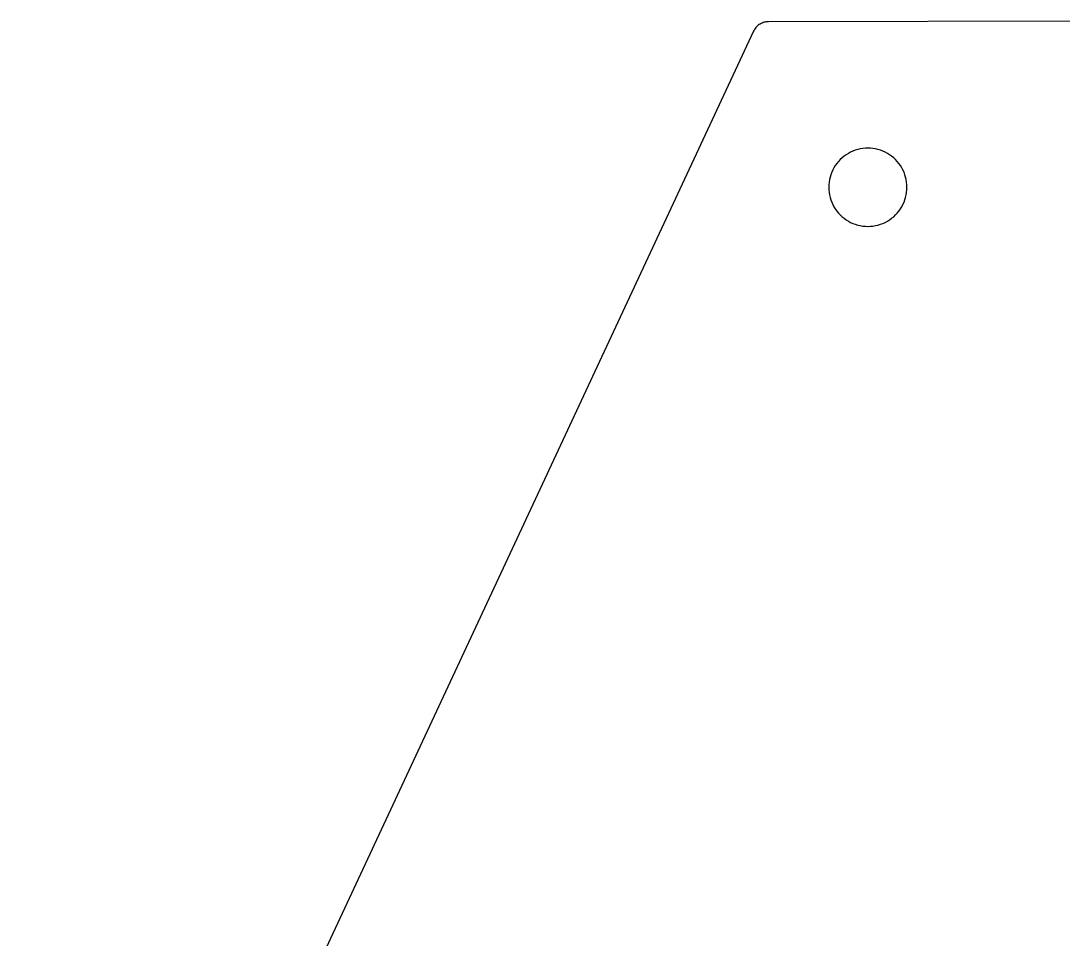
# Model space of a CAD drawing. Extents: x -22.1 to 21.9, y -13.2 to 13.2.
# Drawn here: x 10.808 to 12.047, y 0.571 to 1.663 of the extents above; entities that cross this region are included whole.
import ezdxf

# ---------------------------------------------------------------- set-up
doc = ezdxf.new("R2010")
doc.units = 0
doc.header["$MEASUREMENT"] = 0
doc.layers.get('0').update_dxf_attribs({"linetype": 'CONTINUOUS'})

msp = doc.modelspace()

# ---------------------------------------------------------------- linework, layer by layer
for p, q in [((11.6917, 1.6608), (11.6905, 1.6604)), ((11.693, 1.6611), (11.6917, 1.6608)), ((11.6943, 1.6613), (11.693, 1.6611)), ((11.6956, 1.6614), (11.6943, 1.6613)), ((11.6969, 1.6615), (11.6956, 1.6614)), ((12.4356, 1.6625), (11.6969, 1.6615)), ((11.6791, 1.6501), (10.8081, -0.2178)), ((11.6797, 1.6513), (11.6791, 1.6501)), ((11.6803, 1.6524), (11.6797, 1.6513)), ((11.6811, 1.6535), (11.6803, 1.6524)), ((11.6819, 1.6545), (11.6811, 1.6535)), ((11.6828, 1.6555), (11.6819, 1.6545)), ((11.6837, 1.6564), (11.6828, 1.6555)), ((11.6847, 1.6572), (11.6837, 1.6564)), ((11.6858, 1.658), (11.6847, 1.6572)), ((11.6869, 1.6587), (11.6858, 1.658)), ((11.688, 1.6593), (11.6869, 1.6587)), ((11.6892, 1.6599), (11.688, 1.6593)), ((11.6905, 1.6604), (11.6892, 1.6599)), ((11.7844, 1.4996), (11.7821, 1.4975)), ((11.7867, 1.5015), (11.7844, 1.4996)), ((11.7892, 1.5033), (11.7867, 1.5015)), ((11.7918, 1.5049), (11.7892, 1.5033)), ((11.7944, 1.5063), (11.7918, 1.5049)), ((11.7972, 1.5076), (11.7944, 1.5063)), ((11.8001, 1.5086), (11.7972, 1.5076)), ((11.803, 1.5095), (11.8001, 1.5086)), ((11.8059, 1.5102), (11.803, 1.5095)), ((11.8089, 1.5107), (11.8059, 1.5102)), ((11.812, 1.511), (11.8089, 1.5107)), ((11.815, 1.5111), (11.812, 1.511)), ((11.8181, 1.511), (11.815, 1.5111)), ((11.8211, 1.5107), (11.8181, 1.511)), ((11.8241, 1.5102), (11.8211, 1.5107)), ((11.827, 1.5095), (11.8241, 1.5102)), ((11.83, 1.5086), (11.827, 1.5095)), ((11.8328, 1.5076), (11.83, 1.5086)), ((11.8356, 1.5063), (11.8328, 1.5076)), ((11.8383, 1.5049), (11.8356, 1.5063)), ((11.8408, 1.5033), (11.8383, 1.5049)), ((11.8433, 1.5015), (11.8408, 1.5033)), ((11.8457, 1.4996), (11.8433, 1.5015)), ((11.8479, 1.4975), (11.8457, 1.4996)), ((11.7747, 1.4879), (11.7733, 1.4852)), ((11.7763, 1.4904), (11.7747, 1.4879)), ((11.7781, 1.4929), (11.7763, 1.4904)), ((11.7801, 1.4953), (11.7781, 1.4929)), ((11.7821, 1.4975), (11.7801, 1.4953)), ((11.85, 1.4953), (11.8479, 1.4975)), ((11.8519, 1.4929), (11.85, 1.4953)), ((11.8537, 1.4904), (11.8519, 1.4929)), ((11.8553, 1.4879), (11.8537, 1.4904)), ((11.8567, 1.4852), (11.8553, 1.4879)), ((11.7701, 1.4766), (11.7694, 1.4737)), ((11.771, 1.4795), (11.7701, 1.4766)), ((11.7721, 1.4824), (11.771, 1.4795)), ((11.7733, 1.4852), (11.7721, 1.4824)), ((11.858, 1.4824), (11.8567, 1.4852)), ((11.859, 1.4795), (11.858, 1.4824)), ((11.8599, 1.4766), (11.859, 1.4795)), ((11.8606, 1.4737), (11.8599, 1.4766)), ((11.7686, 1.4676), (11.7685, 1.4646)), ((11.7685, 1.4646), (11.7686, 1.4616)), ((11.7689, 1.4707), (11.7686, 1.4676)), ((11.7694, 1.4737), (11.7689, 1.4707)), ((11.8611, 1.4707), (11.8606, 1.4737)), ((11.8614, 1.4676), (11.8611, 1.4707)), ((11.8615, 1.4646), (11.8614, 1.4676)), ((11.8614, 1.4616), (11.8615, 1.4646)), ((11.7686, 1.4616), (11.7689, 1.4585)), ((11.7689, 1.4585), (11.7694, 1.4555)), ((11.7694, 1.4555), (11.7701, 1.4526)), ((11.7701, 1.4526), (11.771, 1.4497)), ((11.859, 1.4497), (11.8599, 1.4526)), ((11.8599, 1.4526), (11.8606, 1.4555)), ((11.8606, 1.4555), (11.8611, 1.4585)), ((11.8611, 1.4585), (11.8614, 1.4616)), ((11.771, 1.4497), (11.7721, 1.4468)), ((11.7721, 1.4468), (11.7733, 1.444)), ((11.7733, 1.444), (11.7747, 1.4414)), ((11.7747, 1.4414), (11.7763, 1.4388)), ((11.7763, 1.4388), (11.7781, 1.4363)), ((11.8519, 1.4363), (11.8537, 1.4388)), ((11.8537, 1.4388), (11.8553, 1.4414)), ((11.8553, 1.4414), (11.8567, 1.444)), ((11.8567, 1.444), (11.858, 1.4468)), ((11.858, 1.4468), (11.859, 1.4497)), ((11.7781, 1.4363), (11.7801, 1.4339)), ((11.7801, 1.4339), (11.7821, 1.4317)), ((11.7821, 1.4317), (11.7844, 1.4296)), ((11.7844, 1.4296), (11.7867, 1.4277)), ((11.7867, 1.4277), (11.7892, 1.4259)), ((11.7892, 1.4259), (11.7918, 1.4243)), ((11.8383, 1.4243), (11.8408, 1.4259)), ((11.8408, 1.4259), (11.8433, 1.4277)), ((11.8433, 1.4277), (11.8457, 1.4296)), ((11.8457, 1.4296), (11.8479, 1.4317)), ((11.8479, 1.4317), (11.85, 1.4339)), ((11.85, 1.4339), (11.8519, 1.4363)), ((11.7918, 1.4243), (11.7944, 1.4229)), ((11.7944, 1.4229), (11.7972, 1.4216)), ((11.7972, 1.4216), (11.8001, 1.4206)), ((11.8001, 1.4206), (11.803, 1.4197)), ((11.803, 1.4197), (11.8059, 1.419)), ((11.8059, 1.419), (11.8089, 1.4185)), ((11.8089, 1.4185), (11.812, 1.4182)), ((11.812, 1.4182), (11.815, 1.4181)), ((11.815, 1.4181), (11.8181, 1.4182)), ((11.8181, 1.4182), (11.8211, 1.4185)), ((11.8211, 1.4185), (11.8241, 1.419)), ((11.8241, 1.419), (11.827, 1.4197)), ((11.827, 1.4197), (11.83, 1.4206)), ((11.83, 1.4206), (11.8328, 1.4216)), ((11.8328, 1.4216), (11.8356, 1.4229)), ((11.8356, 1.4229), (11.8383, 1.4243))]:
    msp.add_line(p, q)

doc.saveas('drawing.dxf')
